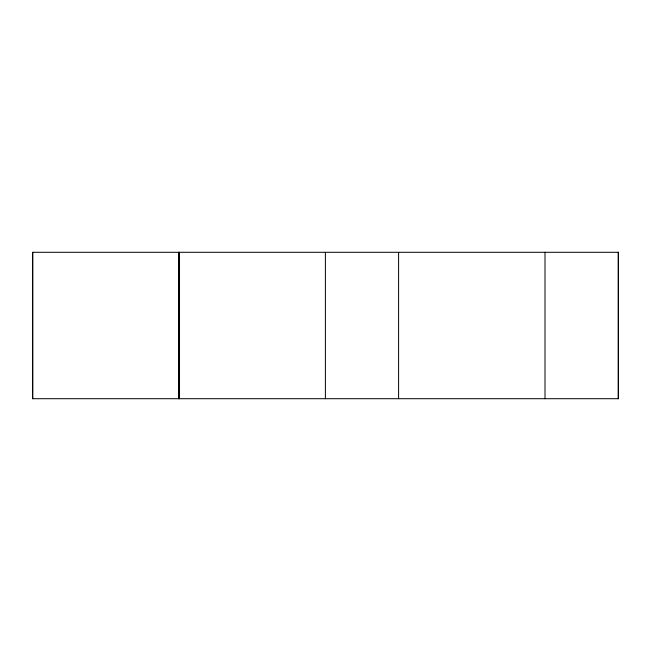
<?xml version="1.0" encoding="UTF-8"?>
<svg xmlns="http://www.w3.org/2000/svg" width="651" height="651" viewBox="0 0 651 651"><rect width="100%" height="100%" fill="white"/><g stroke="black" fill="none" stroke-linecap="round" stroke-linejoin="round"><path stroke-width="0.98" d="M618.206 252.295L618.206 398.705M545.001 252.295L545.001 398.705M398.599 252.295L398.599 398.705M325.394 252.295L325.394 398.705M179.228 252.295L179.204 398.705M178.984 252.295L178.984 398.705M178.96 252.295L178.96 398.705M32.794 252.295L32.794 398.705M618.45 252.295L32.55 252.295L32.55 398.705L618.45 398.705L618.45 252.295"/></g></svg>
